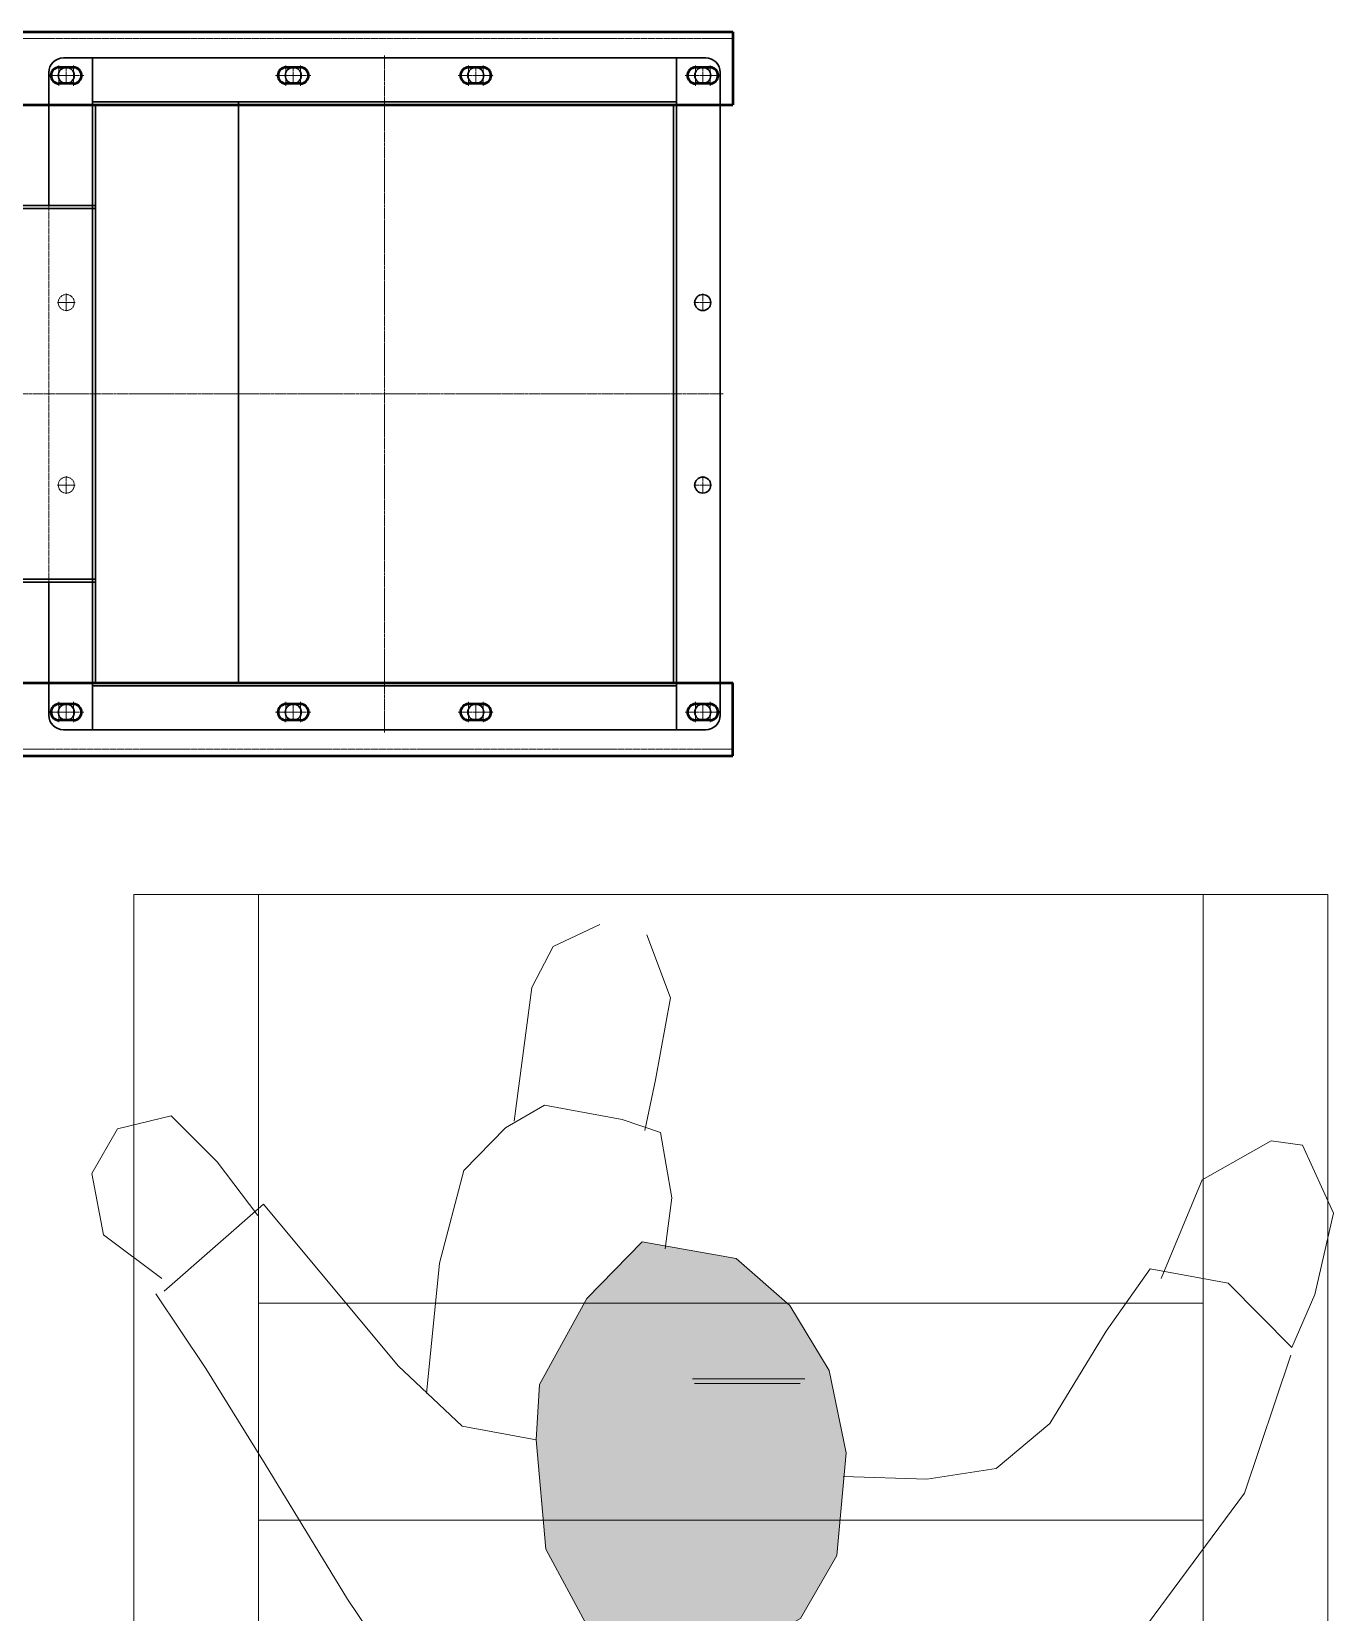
# Model space of a CAD drawing. Header units: feet. Extents: x -99009 to 3252343, y -11094690 to 9035152.
# Drawn here: x 1670502 to 1671394, y -1429320 to -1428238 of the extents above; entities that cross this region are included whole.
import ezdxf

# ---------------------------------------------------------------- set-up
doc = ezdxf.new("R2010")
doc.units = ezdxf.units.FT
doc.linetypes.add('CENTER', pattern=[2, 1.25, -0.25, 0.25, -0.25])
doc.linetypes.add('DASHED', pattern=[0.75, 0.5, -0.25])
for name, color, linetype, lineweight in [('AM_0', 7, 'Continuous', 30), ('AM_12', 7, 'Continuous', 50), ('AM_3', 7, 'DASHED', 5), ('AM_7', 7, 'CENTER', 5), ('AM_9', 6, 'DASHED', 0)]:
    doc.layers.add(name, color=color, linetype=linetype, lineweight=lineweight)
doc.layers.add('K-LINE', color=7, linetype='Continuous')

# ---------------------------------------------------------------- blocks, each defined once
blk = doc.blocks.new('A$C6772')
at = {"layer": 'AM_9'}
h = blk.add_hatch(color=251, dxfattribs=at)
h.dxf.hatch_style = 1
h.paths.add_polyline_path([(-54.8, 20.4), (-61.4, -54.4), (-90, -107.5), (-136.3, -130), (-188.5, -128.7), (-235.8, -102), (-260.7, -58.8), (-267.2, 11.6), (-255.5, 67.9), (-228.5, 112.5), (-191.7, 144.7), (-127.4, 155.9), (-89.5, 117.1), (-57.1, 58.4)])
at = {"layer": 'AM_7', "linetype": 'Continuous'}
for p, q in [((-161.8, 62.1), (-238.9, 62.1)), ((-163.3, 59.1), (-235.6, 59.1))]:
    blk.add_line(p, q, dxfattribs=at)
at = {"layer": 'AM_9', "color": 8, "linetype": 'Continuous'}
for p, q in [((-66.4, 358.3, 8.9), (-98.5, 373.3, 8.9)), ((-130.5, 366.3, 8.9), (-146.7, 323.1, 8.9)), ((-51.8, 330.1, 8.9), (-66.4, 358.3, 8.9)), ((-39.7, 238.6, 8.9), (-51.8, 330.1, 8.9)), ((-146.7, 323.1, 8.9), (-136.6, 267, 8.9)), ((-136.6, 267, 8.9), (-129.3, 232.3, 8.9)), ((-60.4, 249.6, 8.9), (-113.8, 239.8, 8.9)), ((-33.7, 234, 8.9), (-60.4, 249.6, 8.9)), ((-113.8, 239.8, 8.9), (-140, 230.9, 8.9)), ((195.2, 242.2, 8.9), (163.8, 210.7, 8.9)), ((232, 233.3, 8.9), (195.2, 242.2, 8.9)), ((-140, 230.9, 8.9), (-147.8, 186.1, 8.9)), ((-5.2, 204.8, 8.9), (-33.7, 234, 8.9)), ((249.7, 202.8, 8.9), (232, 233.3, 8.9)), ((-579.7, 222.3, 8.9), (-600.9, 175.7, 8.9)), ((-558.2, 225.2, 8.9), (-579.7, 222.3, 8.9)), ((-510.9, 198.5, 8.9), (-558.2, 225.2, 8.9)), ((163.8, 210.7, 8.9), (135.8, 174.1, 8.9)), ((-482.8, 131, 8.9), (-510.9, 198.5, 8.9)), ((11.4, 141.3, 8.9), (-5.2, 204.8, 8.9)), ((241.6, 160.7, 8.9), (249.7, 202.8, 8.9)), ((-147.8, 186.1, 8.9), (-143.2, 151.1, 8.9)), ((-600.9, 175.7, 8.9), (-588.1, 119.9, 8.9)), ((132, 181.8, 8.9), (39.8, 71.1, 8.9)), ((200.1, 122.3, 8.9), (132, 181.8, 8.9)), ((201.7, 130.8, 8.9), (241.6, 160.7, 8.9)), ((20.4, 52.2, 8.9), (11.4, 141.3, 8.9)), ((-528.9, 127.7, 8.9), (-475.4, 137.5, 8.9)), ((-475.4, 137.5, 8.9), (-445.2, 94.9, 8.9)), ((-588.1, 119.9, 8.9), (-572.4, 83.6, 8.9)), ((-572.4, 83.6, 8.9), (-528.9, 127.7, 8.9)), ((171.5, 69.3, 8.9), (205.8, 120.4, 8.9)), ((-445.2, 94.9, 8.9), (-406.7, 31.5, 8.9)), ((-571.7, 78.3, 8.9), (-540.1, -16.1, 8.9)), ((39.8, 71.1, 8.9), (-4, 29.8, 8.9)), ((130.8, 3.7, 8.9), (171.5, 69.3, 8.9)), ((-406.7, 31.5, 8.9), (-369.8, 0.8, 8.9)), ((-4, 29.8, 8.9), (-54.8, 20.4, 8.9)), ((-369.8, 0.8, 8.9), (-322.3, -6.6, 8.9)), ((74.5, -88.6, 8.9), (130.8, 3.7, 8.9)), ((-322.3, -6.6, 8.9), (-265.1, -4.6, 8.9)), ((-540.1, -16.1, 8.9), (-473.5, -105.9, 8.9)), ((21.8, -166.7, 8.9), (74.5, -88.6, 8.9)), ((-473.5, -105.9, 8.9), (-425.2, -181.7, 8.9)), ((-38.7, -226.7, 8.9), (21.8, -166.7, 8.9)), ((-425.2, -181.7, 8.9), (-374.1, -229.3, 8.9)), ((-131.9, -247.1, 8.9), (-38.7, -226.7, 8.9)), ((-226.5, -246.7, 8.9), (-131.9, -247.1, 8.9)), ((-268.1, -318.7, 8.9), (-280.2, -326.9, 8.9))]:
    blk.add_line(p, q, dxfattribs=at)
at = {"layer": 'AM_9', "color": 8, "linetype": 'Continuous', "elevation": 8.9}
for points in [[(-54.8, 20.4), (-61.4, -54.4), (-90, -107.5), (-136.3, -130), (-188.5, -128.7), (-235.8, -102), (-260.7, -58.8), (-267.2, 11.6), (-255.5, 67.9), (-228.5, 112.5), (-191.7, 144.7), (-127.4, 155.9), (-89.5, 117.1), (-57.1, 58.4)], [(-255, -309.9), (-268.1, -318.7), (-280.2, -326.9), (-323.6, -329.9), (-360.2, -321.4), (-368.8, -319.4), (-382.9, -274.7), (-374.1, -229.3), (-365.9, -236.9), (-252.4, -246.6), (-226.5, -246.7)]]:
    blk.add_lwpolyline(points, close=True, dxfattribs=at)
blk.add_lwpolyline([(-280.2, -326.9), (-323.6, -329.9), (-360.2, -321.4), (-347.7, -354.9), (-313.6, -364.1), (-286.7, -360.6), (-271, -333.9), (-268.1, -318.7)], dxfattribs=at)
blk = doc.blocks.new('A$C6902')
at = {"layer": 'AM_12', "color": 250, "lineweight": 0}
for p, q in [((128.4, 340), (-518.8, 340)), ((128.4, 194.9), (-518.8, 194.9)), ((128.4, 46.3), (-518.8, 46.3))]:
    blk.add_line(p, q, dxfattribs=at)
for points in [[(-518.8, -233.7), (-604.2, -233.7), (-604.2, 548.6), (-518.8, 548.6)], [(128.4, -233.7), (213.8, -233.7), (213.8, 548.6), (128.4, 548.6)], [(128.4, 46.3), (-518.8, 46.3), (-518.8, -233.7), (128.4, -233.7)]]:
    blk.add_lwpolyline(points, close=True, dxfattribs=at)
at = {"layer": 'AM_12', "color": 250, "lineweight": 0, "rotation": 180}
blk.add_blockref('A$C6772', (-383.3, 160.2), dxfattribs=at)
blk = doc.blocks.new('76576')
at = {"color": 7}
for p, q in [((13198.9, 4546.5), (12758.9, 4546.5)), ((12778.9, 4546.5), (12778.9, 4086.5)), ((13178.9, 4086.5), (13178.9, 4546.5)), ((12748.9, 4536.5), (12748.9, 4514.5)), ((13208.9, 4096.5), (13208.9, 4536.5)), ((12748.9, 4514.5), (12748.9, 4445.5)), ((13178.9, 4516.5), (12778.9, 4516.5)), ((12780.9, 4514.5), (12778.9, 4514.5)), ((13178.9, 4514.5), (12780.9, 4514.5)), ((12780.9, 4118.5), (12780.9, 4514.5)), ((12878.9, 4118.5), (12878.9, 4516.5)), ((13176.9, 4514.5), (13176.9, 4118.5)), ((12656.9, 4445.5), (12748.9, 4445.5)), ((12659.4, 4443.5), (12748.9, 4443.5)), ((12748.9, 4445.5), (12780.9, 4445.5)), ((12748.9, 4443.5), (12780.9, 4443.5)), ((12659.4, 4189.5), (12748.9, 4189.5)), ((12748.9, 4189.5), (12780.9, 4189.5)), ((12656.9, 4187.5), (12748.9, 4187.5)), ((12748.9, 4187.5), (12748.9, 4096.5)), ((12748.9, 4187.5), (12780.9, 4187.5)), ((12779.4, 4118.5), (13176.9, 4118.5)), ((12779.4, 4116.5), (13178.9, 4116.5)), ((13176.9, 4118.5), (13178.9, 4118.5)), ((12758.9, 4086.5), (13198.9, 4086.5))]:
    blk.add_line(p, q, dxfattribs=at)
for centre in [(12760.9, 4534.5), (12916.4, 4534.5), (13041.4, 4534.5), (13196.9, 4534.5), (13196.9, 4379), (13196.9, 4254), (12760.9, 4098.5), (12916.4, 4098.5), (13041.4, 4098.5), (13196.9, 4098.5)]:
    blk.add_circle(centre, 5.5, dxfattribs=at)
for centre, start, end in [((12758.9, 4536.5), 90, 180), ((13198.9, 4536.5), 0, 90), ((12758.9, 4096.5), 180, 270), ((13198.9, 4096.5), 270, 0)]:
    blk.add_arc(centre, 10, start, end, dxfattribs=at)
at = {"layer": 'AM_12'}
for p, q in [((12650.9, 4564.5), (13217.4, 4564.5)), ((13217.4, 4564.5), (13217.4, 4514.5)), ((12765.9, 4540), (12755.9, 4540)), ((12921.4, 4540), (12911.4, 4540)), ((13046.4, 4540), (13036.4, 4540)), ((13201.9, 4540), (13191.9, 4540)), ((12765.9, 4529), (12755.9, 4529)), ((12921.4, 4529), (12911.4, 4529)), ((13046.4, 4529), (13036.4, 4529)), ((13201.9, 4529), (13191.9, 4529)), ((12650.9, 4514.5), (13217.4, 4514.5)), ((12650.9, 4118.5), (13217.4, 4118.5)), ((13217.4, 4068.5), (13217.4, 4118.5)), ((12765.9, 4104), (12755.9, 4104)), ((12921.4, 4104), (12911.4, 4104)), ((13046.4, 4104), (13036.4, 4104)), ((13201.9, 4104), (13191.9, 4104)), ((12765.9, 4093), (12755.9, 4093)), ((12921.4, 4093), (12911.4, 4093)), ((13046.4, 4093), (13036.4, 4093)), ((13201.9, 4093), (13191.9, 4093)), ((12650.9, 4068.5), (13217.4, 4068.5))]:
    blk.add_line(p, q, dxfattribs=at)
for centre, start, end in [((12755.9, 4534.5), 90, 270), ((12765.9, 4534.5), 270, 90), ((12911.4, 4534.5), 90, 270), ((12921.4, 4534.5), 270, 90), ((13036.4, 4534.5), 90, 270), ((13046.4, 4534.5), 270, 90), ((13191.9, 4534.5), 90, 270), ((13201.9, 4534.5), 270, 90), ((12755.9, 4098.5), 90, 270), ((12765.9, 4098.5), 270, 90), ((12911.4, 4098.5), 90, 270), ((12921.4, 4098.5), 270, 90), ((13036.4, 4098.5), 90, 270), ((13046.4, 4098.5), 270, 90), ((13191.9, 4098.5), 90, 270), ((13201.9, 4098.5), 270, 90)]:
    blk.add_arc(centre, 5.5, start, end, dxfattribs=at)
at = {"layer": 'AM_3'}
for p, q in [((12650.9, 4559.8), (13217.4, 4559.8)), ((12748.9, 4445.5), (12748.9, 4187.5)), ((12650.9, 4073.2), (13217.4, 4073.2))]:
    blk.add_line(p, q, dxfattribs=at)
for centre in [(12760.9, 4379), (12760.9, 4254)]:
    blk.add_circle(centre, 5.5, dxfattribs=at)
at = {"layer": 'AM_7'}
for p, q in [((12978.9, 4084.5), (12978.9, 4548.5)), ((12755.9, 4527.5), (12755.9, 4541.5)), ((12760.9, 4540.6), (12760.9, 4528.5)), ((12765.9, 4527.5), (12765.9, 4541.5)), ((12911.4, 4527.5), (12911.4, 4541.5)), ((12916.4, 4540.6), (12916.4, 4528.5)), ((12921.4, 4527.5), (12921.4, 4541.5)), ((13036.4, 4527.5), (13036.4, 4541.5)), ((13041.4, 4540.6), (13041.4, 4528.5)), ((13046.4, 4527.5), (13046.4, 4541.5)), ((13191.9, 4527.5), (13191.9, 4541.5)), ((13196.9, 4540.6), (13196.9, 4528.5)), ((13201.9, 4527.5), (13201.9, 4541.5)), ((12748.8, 4534.5), (12772.9, 4534.5)), ((12754.8, 4534.5), (12766.9, 4534.5)), ((12904.3, 4534.5), (12928.4, 4534.5)), ((12910.3, 4534.5), (12922.4, 4534.5)), ((13029.3, 4534.5), (13053.4, 4534.5)), ((13035.3, 4534.5), (13047.4, 4534.5)), ((13184.8, 4534.5), (13208.9, 4534.5)), ((13190.8, 4534.5), (13202.9, 4534.5)), ((12760.9, 4385.1), (12760.9, 4373)), ((13196.9, 4385.1), (13196.9, 4373)), ((12754.8, 4379), (12766.9, 4379)), ((13190.8, 4379), (13202.9, 4379)), ((13210.9, 4316.5), (12656.9, 4316.5)), ((12760.9, 4260.1), (12760.9, 4248)), ((13196.9, 4260.1), (13196.9, 4248)), ((12754.8, 4254), (12766.9, 4254)), ((13190.8, 4254), (13202.9, 4254)), ((12755.9, 4105.5), (12755.9, 4091.5)), ((12760.9, 4104.6), (12760.9, 4092.5)), ((12765.9, 4105.5), (12765.9, 4091.5)), ((12911.4, 4105.5), (12911.4, 4091.5)), ((12916.4, 4104.6), (12916.4, 4092.5)), ((12921.4, 4105.5), (12921.4, 4091.5)), ((13036.4, 4105.5), (13036.4, 4091.5)), ((13041.4, 4104.6), (13041.4, 4092.5)), ((13046.4, 4105.5), (13046.4, 4091.5)), ((13191.9, 4105.5), (13191.9, 4091.5)), ((13196.9, 4104.6), (13196.9, 4092.5)), ((13201.9, 4105.5), (13201.9, 4091.5)), ((12748.8, 4098.5), (12772.9, 4098.5)), ((12754.8, 4098.5), (12766.9, 4098.5)), ((12904.3, 4098.5), (12928.4, 4098.5)), ((12910.3, 4098.5), (12922.4, 4098.5)), ((13029.3, 4098.5), (13053.4, 4098.5)), ((13035.3, 4098.5), (13047.4, 4098.5)), ((13184.8, 4098.5), (13208.9, 4098.5)), ((13190.8, 4098.5), (13202.9, 4098.5))]:
    blk.add_line(p, q, dxfattribs=at)
blk = doc.blocks.new('shot blast mc')
at = {"layer": 'AM_0'}
blk.add_blockref('76576', (136865.8, 55962.1), dxfattribs=at)
at = {"layer": 'AM_12', "xscale": -1, "rotation": 180}
blk.add_blockref('A$C6902', (150277.1, 59702.1, -8.9), dxfattribs=at)

msp = doc.modelspace()

# ---------------------------------------------------------------- block references
at = {"layer": 'K-LINE'}
msp.add_blockref('shot blast mc', (1520899.22128, -1488764.52416), dxfattribs=at)

doc.saveas('drawing.dxf')
